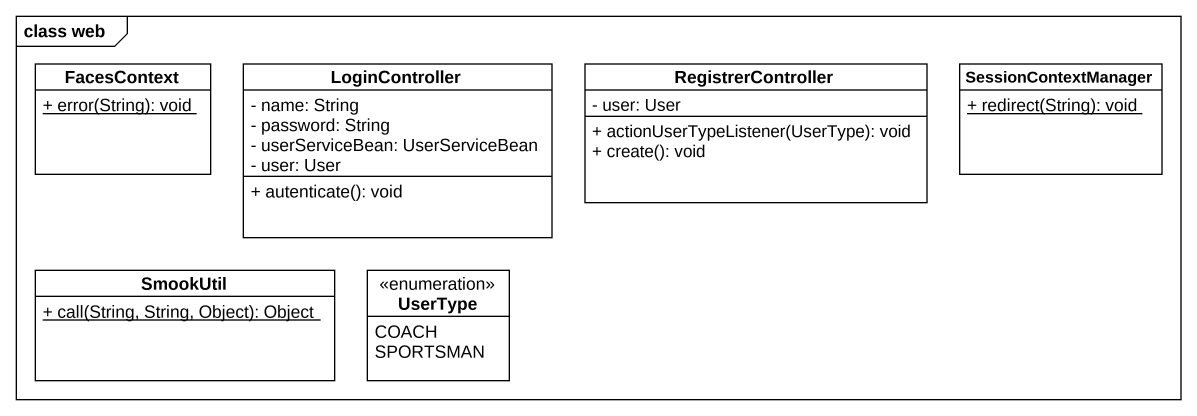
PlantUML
@startuml
mainframe class web
hide circle
hide empty members
skinparam classAttributeIconSize 0
class FacesContext {
  {static} + error(String): void
}
class LoginController {
  - name: String
  - password: String
  - userServiceBean: UserServiceBean
  - user: User
  + autenticate(): void
}
class RegistrerController {
  - user: User
  + actionUserTypeListener(UserType): void
  + create(): void
}
class SessionContextManager {
  {static} + redirect(String): void
}
class SmookUtil {
  {static} + call(String, String, Object): Object
}
enum UserType {
  COACH
  SPORTSMAN
}
@enduml
